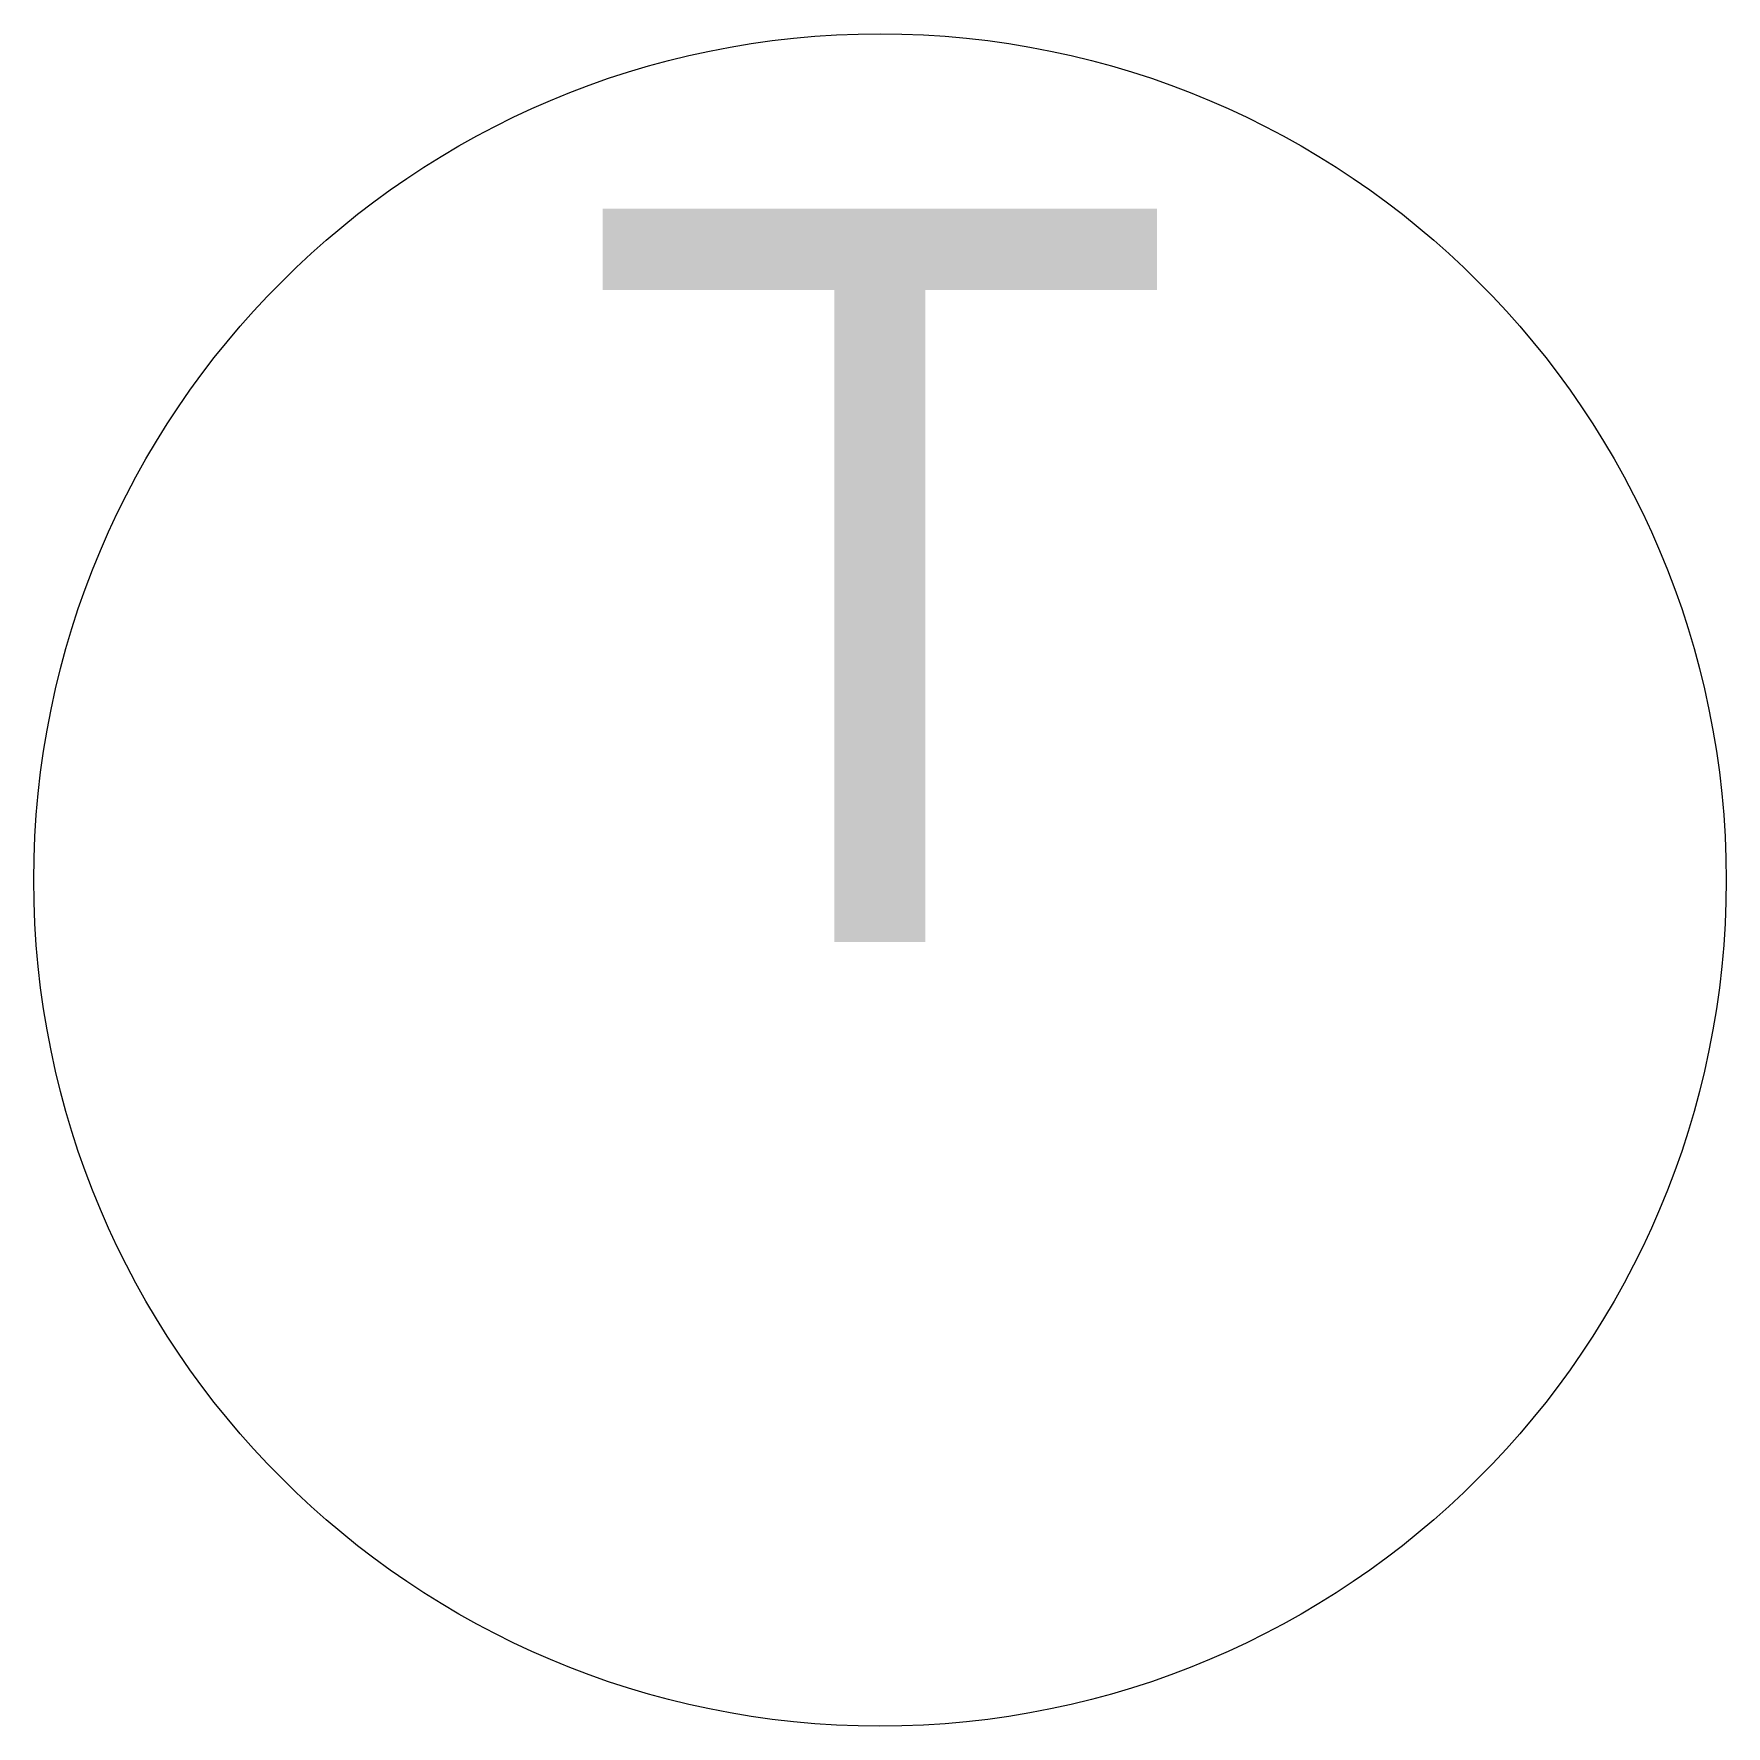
# Model space of a CAD drawing. Header units: millimetres. Extents: x -150 to 150, y -150 to 150.
import ezdxf
from ezdxf.enums import TextEntityAlignment as Align

# ---------------------------------------------------------------- set-up
doc = ezdxf.new("R2010")
doc.units = ezdxf.units.MM
doc.layers.add('M-HVAC', color=7, linetype='Continuous', lineweight=20, true_color=0x507a7a)

# ---------------------------------------------------------------- blocks, each defined once
blk = doc.blocks.new('206_PLUMBING_HVAC_SYMBOLS_THERMOSTAT')
at = {"layer": 'M-HVAC'}
blk.add_circle((0, 0), 150, dxfattribs=at)
blk.add_text('T', height=130, dxfattribs=at).set_placement((0, -50), align=Align.BOTTOM_CENTER)

msp = doc.modelspace()

# ---------------------------------------------------------------- block references
msp.add_blockref('206_PLUMBING_HVAC_SYMBOLS_THERMOSTAT', (0, 0))

doc.saveas('drawing.dxf')
